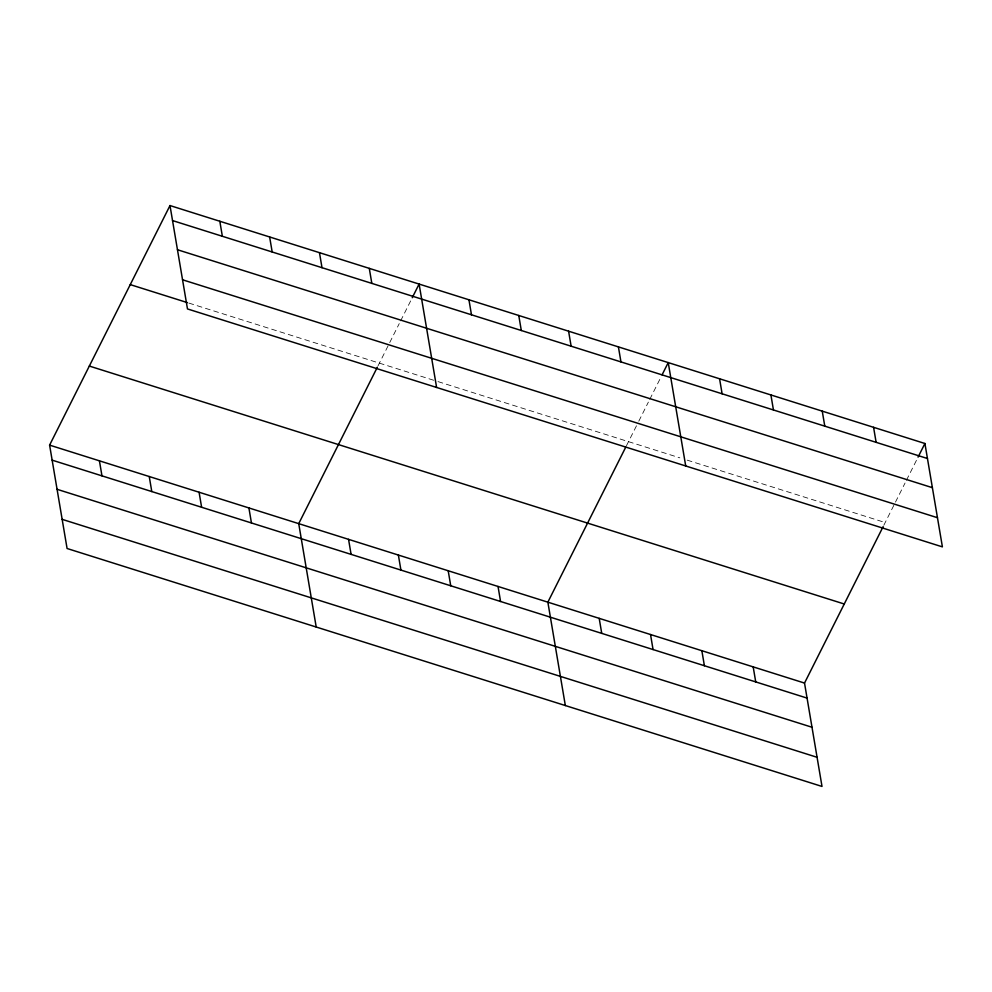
<?xml version="1.0" encoding="UTF-8"?>
<svg xmlns="http://www.w3.org/2000/svg" width="992" height="992" viewBox="0 0 992 992"><rect width="100%" height="100%" fill="white"/><g stroke="black" fill="none" stroke-linecap="round" stroke-linejoin="round"><path stroke-width="0.74" stroke-dasharray="4.96 3.72" d="M378.026 365.85L399.243 323.603M400.619 320.875L411.581 299.063M626.46 445.73L638.104 422.567M638.786 421.203L648.371 402.12M649.748 399.392L660.709 377.592M883.822 525.264L894.772 503.465M895.466 502.113L905.051 483.03M906.415 480.302L917.377 458.49M188.877 303.081L436.542 381.151M438.005 381.61L679.842 457.833M687.183 460.139L885.186 522.548"/><path stroke-width="1.49" d="M883.14 526.628L804.524 683.066L822.008 786.445L67.084 548.502L49.6 445.123L169.992 205.555L924.916 443.498L942.4 546.877L187.476 308.934L169.992 205.555M377.344 367.201L298.728 523.64L316.212 627.031M412.263 297.699L419.108 284.072L436.604 387.45M625.778 447.082L547.857 602.169L565.341 705.548M662.073 374.864L668.236 362.588L685.72 465.98M918.059 457.126L924.916 443.498M172.521 220.571L927.458 458.515M177.456 249.736L932.393 487.68M182.54 279.781L937.465 517.712M130.262 284.617L187.414 302.622M89.33 366.06L844.254 604.004M49.6 445.123L804.524 683.066M52.142 460.152L807.066 698.095M57.077 489.304L812.002 727.248M62.149 519.349L817.086 757.293M873.58 427.316L876.122 442.345M822.244 411.134L824.786 426.163M770.908 394.952L773.45 409.981M719.572 378.77L722.114 393.799M753.188 666.884L755.73 681.913M701.852 650.702L704.394 665.731M618.413 346.89L620.955 361.919M650.529 634.533L653.058 649.549M568.59 331.192L571.132 346.208M599.193 618.351L601.735 633.367M518.766 315.481L521.308 330.51M468.943 299.782L471.473 314.799M498.034 586.458L500.563 601.487M448.198 570.76L450.74 585.788M369.284 268.373L371.826 283.39M398.375 555.049L400.917 570.078M319.461 252.662L322.003 267.691M348.552 539.35L351.094 554.379M269.638 236.964L272.18 251.98M219.815 221.253L222.357 236.282M248.905 507.941L251.447 522.97M199.082 492.243L201.612 507.259M149.246 476.532L151.788 491.561M99.423 460.834L101.965 475.85"/></g></svg>
